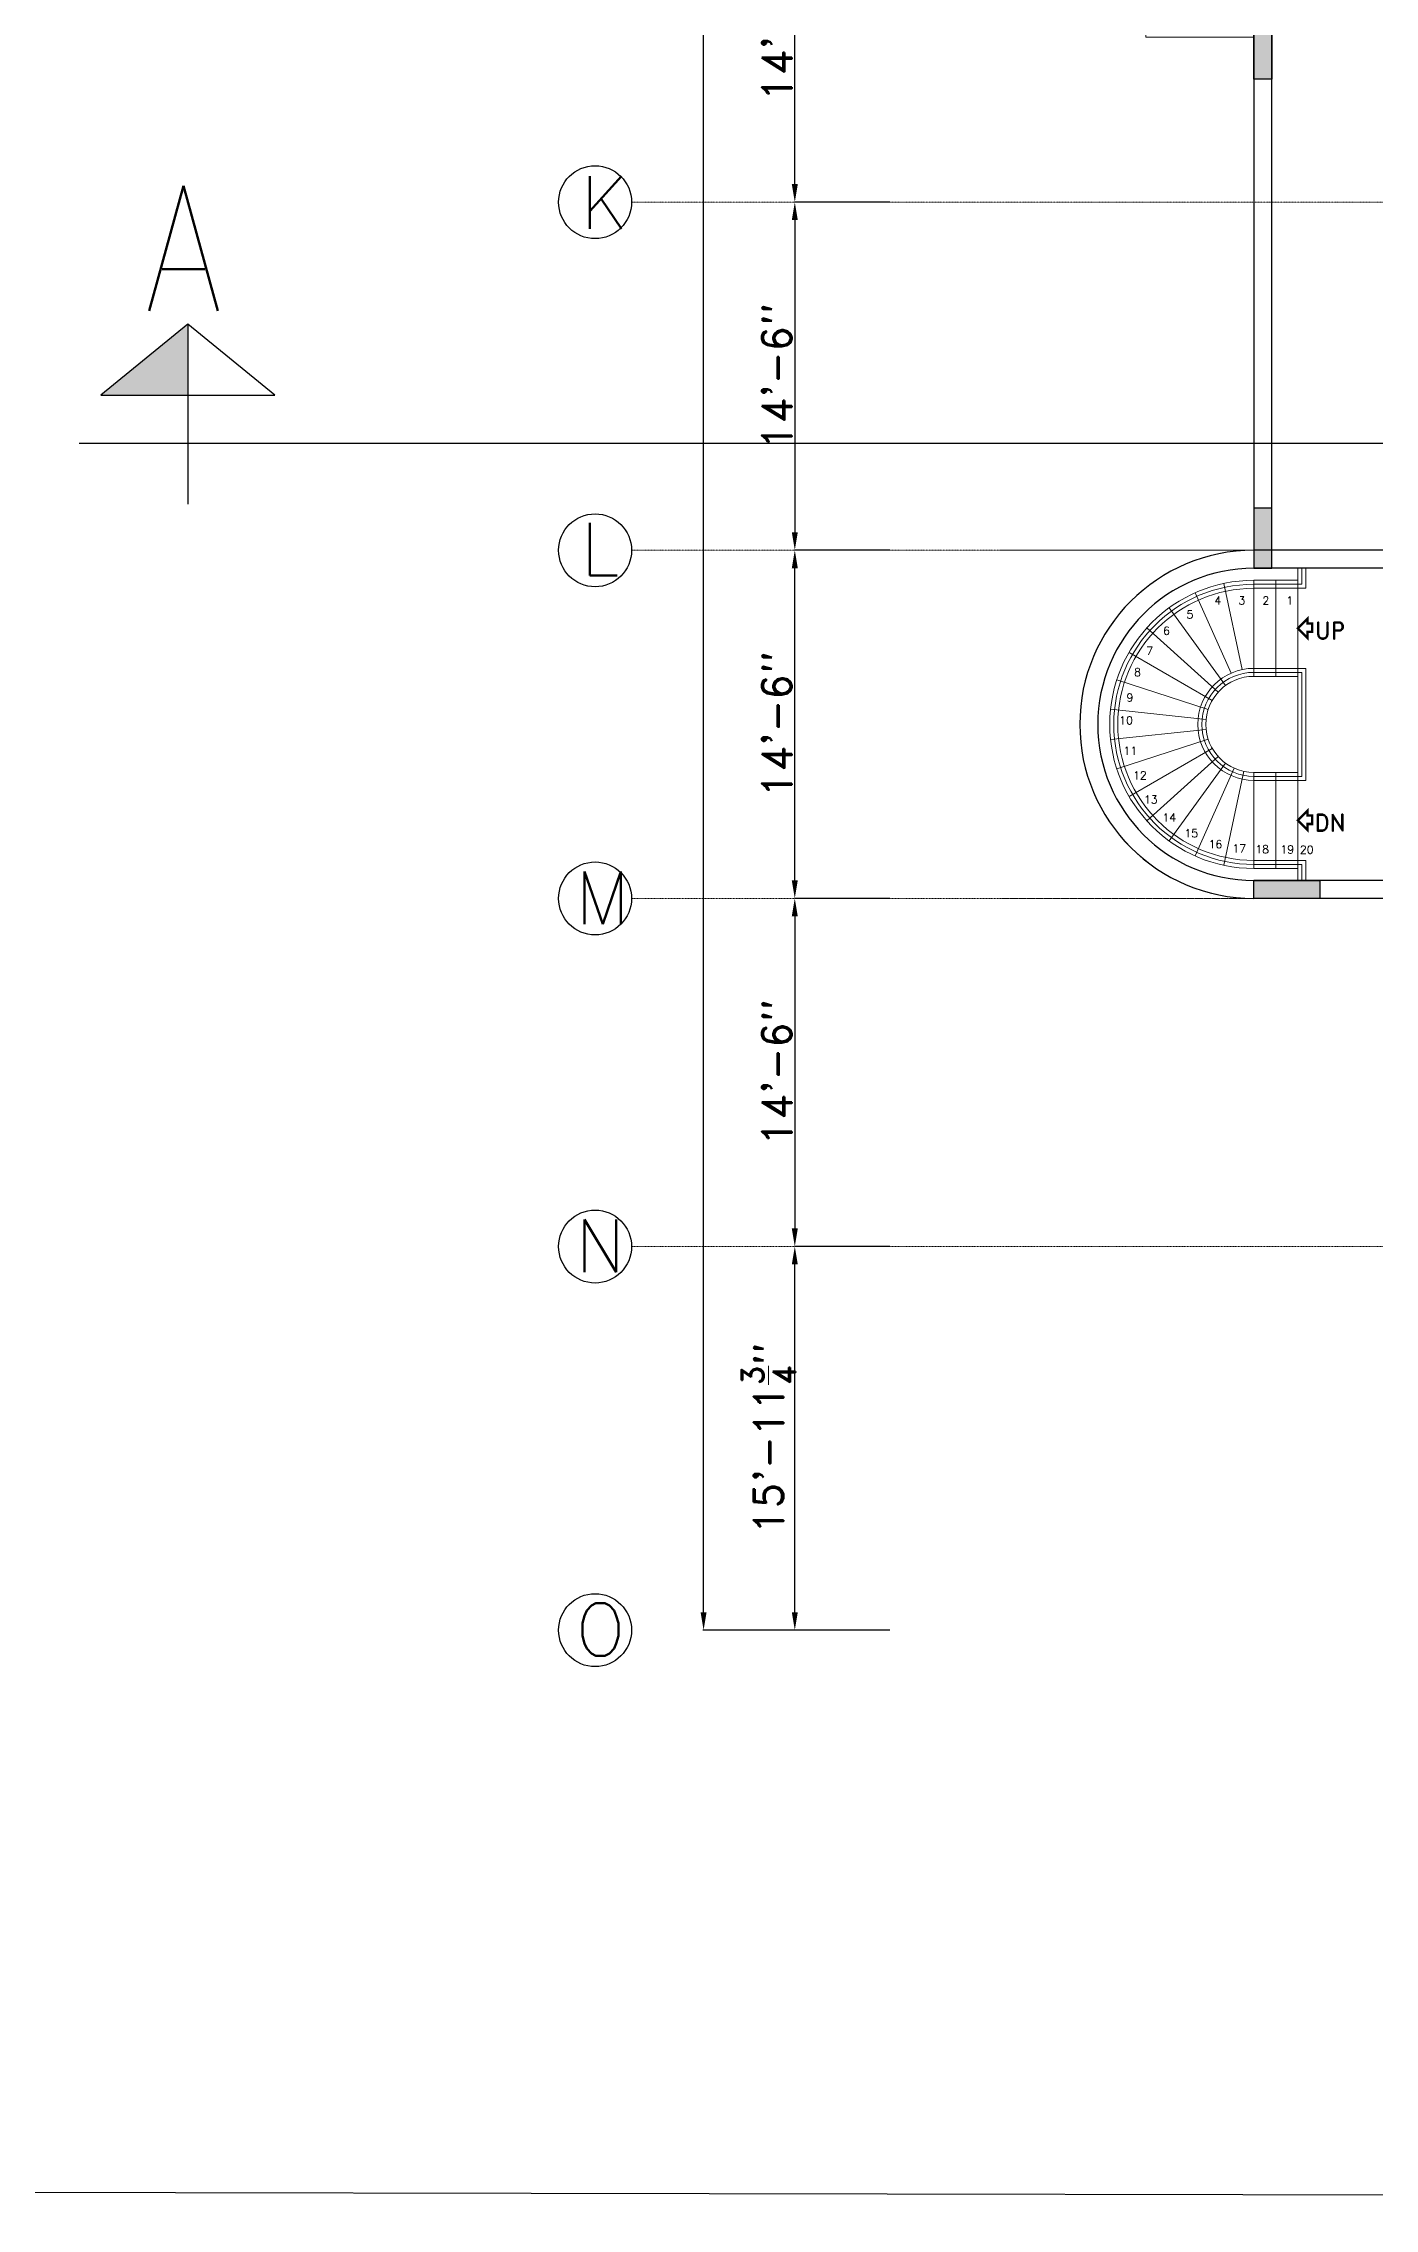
# Model space of a CAD drawing. Header units: inches. Extents: x -110725 to 51121, y 8404 to 44825.
# Drawn here: x -73661 to -72995, y 20283 to 21366 of the extents above; entities that cross this region are included whole.
import ezdxf
from ezdxf.enums import TextEntityAlignment as Align

# ---------------------------------------------------------------- set-up
doc = ezdxf.new("R2010")
doc.units = ezdxf.units.IN
doc.header["$LTSCALE"] = 0.1
doc.header["$MEASUREMENT"] = 0
doc.linetypes.add('CENTER', pattern=[2, 1.25, -0.25, 0.25, -0.25])
doc.layers.get('0').update_dxf_attribs({"color": 1, "lineweight": 0})
doc.layers.get('Defpoints').update_dxf_attribs({"lineweight": 0})
for name, color, linetype in [('building', 6, 'Continuous'), ('Column Hatch', 7, 'Continuous'), ('COLUMNS', 200, 'Continuous'), ('GF', 1, 'Continuous'), ('GFT', 4, 'Continuous')]:
    doc.layers.add(name, color=color, linetype=linetype)
for name, color, linetype, lineweight in [('dim', 252, 'Continuous', 0), ('GRID', 8, 'CENTER', 0), ('stair', 5, 'Continuous', 0), ('terj block plan', 30, 'Continuous', 0), ('TEXT', 3, 'Continuous', 0)]:
    doc.layers.add(name, color=color, linetype=linetype, lineweight=lineweight)
doc.styles.add('ROMAND', font='romand.shx')
doc.styles.add('style1', font='simplex.shx', dxfattribs={"width": 0.8})
doc.dimstyles.new('DIM', dxfattribs={"dimtxt": 15, "dimasz": 9, "dimexe": 0.25, "dimexo": 3, "dimgap": 0.125, "dimtad": 1, "dimdec": 3, "dimzin": 3, "dimdsep": 46, "dimlunit": 4, "dimtxsty": 'ROMAND', "dimcen": 0.125, "dimaunit": 1, "dimadec": 0, "dimazin": 0, "dimtfac": 0.75, "dimtdec": 3, "dimtix": 1, "dimtofl": 0, "dimtmove": 2, "dimatfit": 3, "dimfxl": 1, "dimtolj": 1, "dimtzin": 3, "dimarcsym": 1})

# ---------------------------------------------------------------- blocks, each defined once
blk = doc.blocks.new('*D2819')
at = {"layer": 'Defpoints', "color": 0, "transparency": 16777216}
for p in [(-73234.5, 20938.3), (-73285, 20764.3), (-73234.5, 20764.3)]:
    blk.add_point(p, dxfattribs=at)
at = {"layer": 'dim', "color": 0, "lineweight": -2, "transparency": 16777216}
for p, q in [((-73237.5, 20938.3), (-73285.2, 20938.3)), ((-73285, 20929.3), (-73285, 20773.3)), ((-73237.5, 20764.3), (-73285.2, 20764.3))]:
    blk.add_line(p, q, dxfattribs=at)
at = {"layer": 'dim', "color": 0, "transparency": 16777216}
for points in [[(-73286.5, 20929.3), (-73283.5, 20929.3), (-73285, 20938.3)], [(-73286.5, 20773.3), (-73283.5, 20773.3), (-73285, 20764.3)]]:
    blk.add_solid(points, dxfattribs=at)
at = {"layer": 'dim', "color": 0, "transparency": 16777216, "insert": (-73294, 20851.3), "char_height": 15, "attachment_point": 5, "rotation": 90, "style": 'ROMAND'}
blk.add_mtext('\\A1;14\'-6"', dxfattribs=at)
blk = doc.blocks.new('*D2820')
at = {"layer": 'Defpoints', "color": 0, "transparency": 16777216}
for p in [(-73234.5, 21286.3), (-73285, 21112.3), (-73234.5, 21112.3)]:
    blk.add_point(p, dxfattribs=at)
at = {"layer": 'dim', "color": 0, "lineweight": -2, "transparency": 16777216}
for p, q in [((-73237.5, 21286.3), (-73285.2, 21286.3)), ((-73285, 21277.3), (-73285, 21121.3)), ((-73237.5, 21112.3), (-73285.2, 21112.3))]:
    blk.add_line(p, q, dxfattribs=at)
at = {"layer": 'dim', "color": 0, "transparency": 16777216}
for points in [[(-73286.5, 21277.3), (-73283.5, 21277.3), (-73285, 21286.3)], [(-73286.5, 21121.3), (-73283.5, 21121.3), (-73285, 21112.3)]]:
    blk.add_solid(points, dxfattribs=at)
at = {"layer": 'dim', "color": 0, "transparency": 16777216, "insert": (-73294, 21199.3), "char_height": 15, "attachment_point": 5, "rotation": 90, "style": 'ROMAND'}
blk.add_mtext('\\A1;14\'-6"', dxfattribs=at)
blk = doc.blocks.new('*D2821')
at = {"layer": 'Defpoints', "color": 0, "transparency": 16777216}
for p in [(-73285, 21112.3), (-73234.5, 21112.3), (-73234.5, 20938.3)]:
    blk.add_point(p, dxfattribs=at)
at = {"layer": 'dim', "color": 0, "lineweight": -2, "transparency": 16777216}
for p, q in [((-73237.5, 21112.3), (-73285.2, 21112.3)), ((-73285, 20947.3), (-73285, 21103.3)), ((-73237.5, 20938.3), (-73285.2, 20938.3))]:
    blk.add_line(p, q, dxfattribs=at)
at = {"layer": 'dim', "color": 0, "transparency": 16777216}
for points in [[(-73286.5, 21103.3), (-73283.5, 21103.3), (-73285, 21112.3)], [(-73286.5, 20947.3), (-73283.5, 20947.3), (-73285, 20938.3)]]:
    blk.add_solid(points, dxfattribs=at)
at = {"layer": 'dim', "color": 0, "transparency": 16777216, "insert": (-73294, 21025.3), "char_height": 15, "attachment_point": 5, "rotation": 90, "style": 'ROMAND'}
blk.add_mtext('\\A1;14\'-6"', dxfattribs=at)
blk = doc.blocks.new('*D2823')
at = {"layer": 'Defpoints', "color": 0, "transparency": 16777216}
for p in [(-73285, 21460.3), (-73234.5, 21460.3), (-73234.5, 21286.3)]:
    blk.add_point(p, dxfattribs=at)
at = {"layer": 'dim', "color": 0, "lineweight": -2, "transparency": 16777216}
for p, q in [((-73237.5, 21460.3), (-73285.2, 21460.3)), ((-73285, 21295.3), (-73285, 21451.3)), ((-73237.5, 21286.3), (-73285.2, 21286.3))]:
    blk.add_line(p, q, dxfattribs=at)
at = {"layer": 'dim', "color": 0, "transparency": 16777216}
for points in [[(-73286.5, 21451.3), (-73283.5, 21451.3), (-73285, 21460.3)], [(-73286.5, 21295.3), (-73283.5, 21295.3), (-73285, 21286.3)]]:
    blk.add_solid(points, dxfattribs=at)
at = {"layer": 'dim', "color": 0, "transparency": 16777216, "insert": (-73294, 21373.3), "char_height": 15, "attachment_point": 5, "rotation": 90, "style": 'ROMAND'}
blk.add_mtext('\\A1;14\'-6"', dxfattribs=at)
blk = doc.blocks.new('*D2854')
at = {"layer": 'Defpoints', "color": 0, "transparency": 16777216}
for p in [(-73330.6, 22313.8), (-73234.5, 22313.8), (-73234.5, 20572.5)]:
    blk.add_point(p, dxfattribs=at)
at = {"layer": 'dim', "color": 0, "lineweight": -2, "transparency": 16777216}
for p, q in [((-73237.5, 22313.8), (-73330.9, 22313.8)), ((-73330.6, 20581.5), (-73330.6, 22304.8)), ((-73237.5, 20572.5), (-73330.9, 20572.5))]:
    blk.add_line(p, q, dxfattribs=at)
at = {"layer": 'dim', "color": 0, "transparency": 16777216}
for points in [[(-73332.1, 22304.8), (-73329.1, 22304.8), (-73330.6, 22313.8)], [(-73332.1, 20581.5), (-73329.1, 20581.5), (-73330.6, 20572.5)]]:
    blk.add_solid(points, dxfattribs=at)
at = {"layer": 'dim', "color": 0, "transparency": 16777216, "insert": (-73343.9, 21443.1), "char_height": 15, "attachment_point": 5, "rotation": 90, "style": 'ROMAND'}
blk.add_mtext('\\A1;145\'-1{\\H0.75x;\\S1/4;}"', dxfattribs=at)
blk = doc.blocks.new('*D2859')
at = {"layer": 'Defpoints', "color": 0, "transparency": 16777216}
for p in [(-73285, 20764.3), (-73234.5, 20764.3), (-73234.5, 20572.5)]:
    blk.add_point(p, dxfattribs=at)
at = {"layer": 'dim', "color": 0, "lineweight": -2, "transparency": 16777216}
for p, q in [((-73237.5, 20764.3), (-73285.2, 20764.3)), ((-73285, 20581.5), (-73285, 20755.3)), ((-73237.5, 20572.5), (-73285.2, 20572.5))]:
    blk.add_line(p, q, dxfattribs=at)
at = {"layer": 'dim', "color": 0, "transparency": 16777216}
for points in [[(-73286.5, 20755.3), (-73283.5, 20755.3), (-73285, 20764.3)], [(-73286.5, 20581.5), (-73283.5, 20581.5), (-73285, 20572.5)]]:
    blk.add_solid(points, dxfattribs=at)
at = {"layer": 'dim', "color": 0, "transparency": 16777216, "insert": (-73298.2, 20668.4), "char_height": 15, "attachment_point": 5, "rotation": 90, "style": 'ROMAND'}
blk.add_mtext('\\A1;15\'-11{\\H0.75x;\\S3/4;}"', dxfattribs=at)
blk = doc.blocks.new('Ar')
at = {"const_width": 1.5}
blk.add_lwpolyline([(-4.5, 0), (-4.5, 3), (-1.5, 3), (-1.5, 6), (4.5, 0), (-1.5, -6), (-1.5, -2.25), (-4.5, -2.25)], close=True, dxfattribs=at)

msp = doc.modelspace()

# ---------------------------------------------------------------- hatches: boundary and pattern name
at = {"layer": 'Column Hatch'}
for points in [[(-73055.54468, 21377.76943), (-73046.54468, 21377.76943), (-73046.54468, 21347.76943), (-73055.54468, 21347.76943)], [(-73055.55133, 21103.26943), (-73046.55133, 21103.26943), (-73046.55133, 21133.26943), (-73055.55133, 21133.26943)], [(-73055.54468, 20947.26943), (-73022.54468, 20947.26943), (-73022.54468, 20938.26943), (-73055.54468, 20938.26943)]]:
    msp.add_hatch(color=256, dxfattribs=at).paths.add_polyline_path(points)
at = {"layer": 'GF'}
msp.add_hatch(color=256, dxfattribs=at).paths.add_polyline_path([(-73588.37246, 21189.82131), (-73588.37246, 21225.31761), (-73631.86479, 21189.82131)])

# ---------------------------------------------------------------- linework, layer by layer
at = {"layer": 'building', "linetype": 'Continuous', "elevation": 1.07221}
msp.add_lwpolyline([(-82363.96556, 20306.54046), (-82422.17266, 20691.55207), (-82426.53036, 20787.09078), (-78972.28216, 26306.46684), (-78664.00258, 26390.86365), (-72606.82031, 22826.982), (-69004.89578, 20595.17907), (-69065.49794, 20283.36427), (-82363.96556, 20306.54046)], dxfattribs=at)
at = {"layer": 'COLUMNS', "elevation": 1.07221}
for points in [[(-73055.54468, 21377.76943), (-73046.54468, 21377.76943), (-73046.54468, 21347.76943), (-73055.54468, 21347.76943)], [(-73055.55133, 21103.26943), (-73046.55133, 21103.26943), (-73046.55133, 21133.26943), (-73055.55133, 21133.26943)], [(-73055.54468, 20947.26943), (-73022.54468, 20947.26943), (-73022.54468, 20938.26943), (-73055.54468, 20938.26943)]]:
    msp.add_lwpolyline(points, close=True, dxfattribs=at)
at = {"layer": 'GF'}
for p, q in [((-73055.54468, 21982.26943, 1.07221), (-73055.54468, 21112.26943, 1.07221)), ((-73046.54468, 21112.26943, 1.07221), (-73046.54468, 21982.26943, 1.07221)), ((-73588.37246, 21225.31761, 1.07221), (-73588.37246, 21135.32696, 1.07221)), ((-73642.73787, 21165.87433, 1.07221), (-72888.58275, 21165.87433, 1.07221)), ((-72974.54468, 21112.26943, 1.07221), (-73055.53803, 21112.26943, 1.07221)), ((-72974.54468, 21112.26943, 1.07221), (-73046.54468, 21112.26943, 1.07221)), ((-72974.54468, 21103.26943, 1.07221), (-73055.53803, 21103.26943, 1.07221)), ((-72974.54468, 21103.26943, 1.07221), (-73055.53803, 21103.26943, 1.07221)), ((-72974.54468, 20947.26943, 1.07221), (-73055.53803, 20947.26943, 1.07221)), ((-72974.54468, 20938.26943, 1.07221), (-73055.53803, 20938.26943, 1.07221))]:
    msp.add_line(p, q, dxfattribs=at)
at = {"layer": 'GF', "elevation": 1.07221}
msp.add_lwpolyline([(-73588.37246, 21225.31761), (-73631.86479, 21189.82131), (-73544.88012, 21189.82131)], close=True, dxfattribs=at)
at = {"layer": 'GF'}
for radius in [87, 78]:
    msp.add_arc((-73055.53803, 21025.26943, 1.07221), radius, 90, 270, dxfattribs=at)
at = {"layer": 'GFT'}
for centre in [(-73384.84188, 21286.26943, 1.07221), (-73384.84188, 21112.26943, 1.07221), (-73384.84188, 20938.26943, 1.07221), (-73384.84188, 20764.26943, 1.07221), (-73384.84188, 20572.52157, 1.07221)]:
    msp.add_circle(centre, 18.23575, dxfattribs=at)
at = {"layer": 'GRID'}
for p, q in [((-72268.04468, 21286.26943, 1.07221), (-73366.60613, 21286.26943, 1.07221)), ((-72268.04468, 21112.26943, 1.07221), (-73366.60613, 21112.26943, 1.07221)), ((-72944.54468, 21112.26943, 1.07221), (-73182.13675, 21112.26943, 1.07221)), ((-72268.04468, 20938.26943, 1.07221), (-73366.60613, 20938.26943, 1.07221)), ((-72913.67065, 20938.26943, 1.07221), (-73182.13675, 20938.26943, 1.07221)), ((-72268.04468, 20764.26943, 1.07221), (-73366.60613, 20764.26943, 1.07221))]:
    msp.add_line(p, q, dxfattribs=at)
at = {"layer": 'stair'}
for p, q in [((-73061.35956, 21052.65756, 1.07221), (-73070.50767, 21095.69605, 1.07221)), ((-73033.53803, 21097.26943, 1.07221), (-73055.53803, 21097.26943, 1.07221)), ((-73055.53803, 21049.26943, 1.07221), (-73055.53803, 21097.26943, 1.07221)), ((-73031.53803, 21095.26943, 1.07221), (-73055.53803, 21095.26943, 1.07221)), ((-73044.53803, 21049.26943, 1.07221), (-73044.53803, 21097.26943, 1.07221)), ((-73033.53803, 21049.26943, 1.07221), (-73033.53803, 21103.26943, 1.07221)), ((-73031.53803, 21095.26943, 1.07221), (-73031.53803, 21103.26943, 1.07221)), ((-73029.53803, 21093.26943, 1.07221), (-73029.53803, 21103.26943, 1.07221)), ((-73069.64487, 21044.68583, 1.07221), (-73097.85857, 21083.51865, 1.07221)), ((-73066.92665, 21050.8487, 1.07221), (-73084.82307, 21091.0447, 1.07221)), ((-73029.53803, 21093.26943, 1.07221), (-73055.53803, 21093.26943, 1.07221)), ((-73073.3735, 21041.32856, 1.07221), (-73109.04446, 21073.44683, 1.07221)), ((-73076.32264, 21037.26943, 1.07221), (-73117.89186, 21061.26943, 1.07221)), ((-73055.53803, 21053.26943, 1.07221), (-73029.53803, 21053.26943, 1.07221)), ((-73055.53803, 21051.26943, 1.07221), (-73031.53803, 21051.26943, 1.07221)), ((-73031.53803, 21051.26943, 1.07221), (-73031.53803, 20999.26943, 1.07221)), ((-73029.53803, 21053.26943, 1.07221), (-73029.53803, 20997.26943, 1.07221)), ((-73078.36338, 21032.68583, 1.07221), (-73124.0141, 21047.51865, 1.07221)), ((-73055.53803, 21049.26943, 1.07221), (-73033.53803, 21049.26943, 1.07221)), ((-73033.53803, 21049.26943, 1.07221), (-73033.53803, 21001.26943, 1.07221)), ((-73079.40655, 21027.77811, 1.07221), (-73127.14361, 21032.79547, 1.07221)), ((-73079.40655, 21022.76074, 1.07221), (-73127.14361, 21017.74338, 1.07221)), ((-73078.36338, 21017.85302, 1.07221), (-73124.0141, 21003.0202, 1.07221)), ((-73076.32264, 21013.26943, 1.07221), (-73117.89186, 20989.26943, 1.07221)), ((-73073.3735, 21009.21029, 1.07221), (-73109.04446, 20977.09202, 1.07221)), ((-73069.64487, 21005.85302, 1.07221), (-73097.85857, 20967.0202, 1.07221)), ((-73065.29971, 21003.34433, 1.07221), (-73084.82307, 20959.49415, 1.07221)), ((-73060.52791, 21001.79388, 1.07221), (-73070.50767, 20954.8428, 1.07221)), ((-73055.53803, 20953.26943, 1.07221), (-73055.53803, 21001.26943, 1.07221)), ((-73055.53803, 21001.26943, 1.07221), (-73033.53803, 21001.26943, 1.07221)), ((-73055.53803, 20999.26943, 1.07221), (-73031.53803, 20999.26943, 1.07221)), ((-73055.53803, 20997.26943, 1.07221), (-73029.53803, 20997.26943, 1.07221)), ((-73044.53803, 20953.26943, 1.07221), (-73044.53803, 21001.26943, 1.07221)), ((-73033.53803, 20953.26943, 1.07221), (-73033.53803, 21001.26943, 1.07221)), ((-73029.53803, 20957.26943, 1.07221), (-73055.53803, 20957.26943, 1.07221)), ((-73031.53803, 20955.26943, 1.07221), (-73055.53803, 20955.26943, 1.07221)), ((-73031.53803, 20947.26943, 1.07221), (-73031.53803, 20955.26943, 1.07221)), ((-73029.53803, 20947.26943, 1.07221), (-73029.53803, 20957.26943, 1.07221)), ((-73033.53803, 20953.26943, 1.07221), (-73055.53803, 20953.26943, 1.07221)), ((-73033.53803, 20947.26943, 1.07221), (-73033.53803, 20953.26943, 1.07221))]:
    msp.add_line(p, q, dxfattribs=at)
for radius in [72, 70, 68, 28, 26, 24]:
    msp.add_arc((-73055.53803, 21025.26943, 1.07221), radius, 90, 270, dxfattribs=at)
at = {"layer": 'terj block plan', "linetype": 'Continuous', "elevation": 1.07221}
msp.add_lwpolyline([(-72974.53863, 20563.53135), (-69404.91615, 20563.53135), (-69364.14885, 20563.53135, 0.7328203079), (-69321.64894, 20698.07354), (-71926.69085, 22309.44548), (-72084.97338, 22052.13108), (-72245.53863, 22151.43396), (-72245.53863, 22313.7792), (-72284.53863, 22313.7792), (-72284.53863, 22318.2792), (-72883.78863, 22318.2792), (-72883.78863, 22313.7792), (-72974.53863, 22313.7792), (-72974.53863, 22156.2792), (-73055.53198, 22156.2792, 0.9999617823), (-73055.53863, 21982.2792), (-73055.53863, 21725.7792), (-73109.53863, 21725.7792), (-73109.53863, 21368.7792), (-73055.53863, 21368.7792), (-73055.54528, 21112.2792, 0.999923566), (-73055.53198, 20938.2792), (-72974.53863, 20938.2792), (-72974.53863, 20755.2792)], format="xyb", close=True, dxfattribs=at)

# ---------------------------------------------------------------- block references
at = {"layer": 'GF', "xscale": -0.8, "yscale": 0.8, "zscale": 0.8}
for p in [(-73029.93803, 21073.26943, 1.07221), (-73029.93803, 20977.26943, 1.07221)]:
    msp.add_blockref('Ar', p, dxfattribs=at)

# ---------------------------------------------------------------- texts
at = {"layer": 'GFT', "attachment_point": 1}
for s, width, insert, char_height, style in [('A', 211.56, (-73609.86827, 21294.38133, 1.07221), 62.5, 'style1'), ('{\\Fsimplex|c0;K}', 45.4062311, (-73391.95938, 21299.30628, 1.07221), 26.4, 'ROMAND'), ('{\\Fsimplex|c0;L}', 45.4062311, (-73391.95938, 21126.01313, 1.07221), 26.4, 'ROMAND'), ('{\\Fsimplex|c0;M}', 45.4062311, (-73394.60477, 20951.80237, 1.07221), 26.4, 'ROMAND'), ('{\\Fsimplex|c0;N}', 45.4062311, (-73394.60477, 20777.80237, 1.07221), 26.4, 'ROMAND'), ('{\\Fsimplex|c0;O}', 45.4062311, (-73394.60477, 20586.05451, 1.07221), 26.4, 'ROMAND')]:
    msp.add_mtext_dynamic_manual_height_columns(s, width=width, gutter_width=101.66862, heights=[0], dxfattribs=dict(at, insert=insert, char_height=char_height, style=style))
at = {"layer": 'TEXT', "style": 'ROMAND'}
for s, height, p in [('4', 4, (-73073.56118, 21087.17225, 1.07221)), ('3', 4, (-73061.56118, 21087.17225, 1.07221)), ('2', 4, (-73049.56118, 21087.17225, 1.07221)), ('1', 4, (-73037.56118, 21087.17225, 1.07221)), ('6', 4, (-73099.15567, 21072.07738, 1.07221)), ('5', 4, (-73087.46131, 21080.20102, 1.07221)), ('UP', 8.4, (-73017.4133, 21072.13603, 1.07221)), ('7', 4, (-73107.60201, 21062.07819, 1.07221)), ('8', 4, (-73113.65766, 21051.36746, 1.07221)), ('9', 4, (-73117.46005, 21038.67952, 1.07221)), ('10', 4, (-73119.44279, 21027.26943, 1.07221)), ('11', 4, (-73117.22859, 21012.08672, 1.07221)), ('12', 4, (-73112.49657, 20999.73557, 1.07221)), ('13', 4, (-73107.04006, 20987.69384, 1.07221)), ('14', 4, (-73097.78967, 20978.65388, 1.07221)), ('DN', 8.4, (-73017.4133, 20976.13603, 1.07221)), ('15', 4, (-73086.79907, 20970.8405, 1.07221)), ('16', 4, (-73074.69205, 20965.39183, 1.07221)), ('17', 4, (-73062.8318, 20963.24647, 1.07221)), ('18', 4, (-73051.35945, 20962.85791, 1.07221)), ('19', 4, (-73038.8275, 20962.78241, 1.07221)), ('20', 4, (-73029.08709, 20962.61947, 1.07221))]:
    msp.add_text(s, height=height, dxfattribs=at).set_placement(p, align=Align.MIDDLE)

# ---------------------------------------------------------------- dimensions: what is measured, and where the dimension line sits
at = {"layer": 'dim'}
for base, p1, p2, angle, picture, middle in [((-73330.6057, 22313.76943, 1.07221), (-73234.54468, 20572.52157, 1.07221), (-73234.54468, 22313.76943, 1.07221), 90, '*D2854', (-73343.8557, 21443.1455, 1.07221)), ((-73284.98104, 21460.26943, 1.07221), (-73234.54468, 21286.26943, 1.07221), (-73234.54468, 21460.26943, 1.07221), 90, '*D2823', (-73294.03461, 21373.26943, 1.07221)), ((-73284.98104, 21112.26943, 1.07221), (-73234.54468, 21286.26943, 1.07221), (-73234.54468, 21112.26943, 1.07221), 270, '*D2820', (-73294.03461, 21199.26943, 1.07221)), ((-73284.98104, 21112.26943, 1.07221), (-73234.54468, 20938.26943, 1.07221), (-73234.54468, 21112.26943, 1.07221), 90, '*D2821', (-73294.03461, 21025.26943, 1.07221)), ((-73284.98104, 20764.26943, 1.07221), (-73234.54468, 20938.26943, 1.07221), (-73234.54468, 20764.26943, 1.07221), 270, '*D2819', (-73294.03461, 20851.26943, 1.07221)), ((-73284.98104, 20764.26943, 1.07221), (-73234.54468, 20572.52157, 1.07221), (-73234.54468, 20764.26943, 1.07221), 90, '*D2859', (-73298.23104, 20668.3955, 1.07221))]:
    dim = msp.add_linear_dim(base=base, p1=p1, p2=p2, angle=angle, dimstyle='DIM', dxfattribs=at)
    dim.commit()
    dim.dimension.update_dxf_attribs({"geometry": picture, "text_midpoint": middle})

doc.saveas('drawing.dxf')
